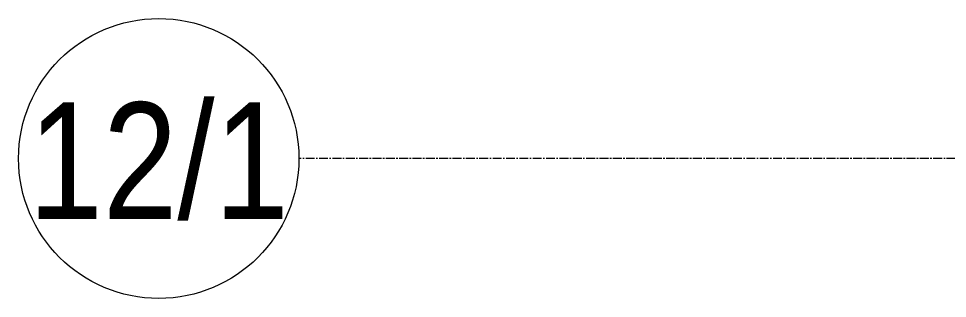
# Model space of a CAD drawing. Header units: millimetres. Extents: x -24360 to 609566, y -391049 to 148426.
# Drawn here: x 250165 to 252153, y -167950 to -167350 of the extents above; entities that cross this region are included whole.
import ezdxf
from ezdxf.enums import TextEntityAlignment as Align

# ---------------------------------------------------------------- set-up
doc = ezdxf.new("R2010")
doc.units = ezdxf.units.MM
doc.linetypes.add('CENTER2', pattern=[28.575, 19.05, -3.175, 3.175, -3.175])
doc.layers.add('АР_Оси_РД_100', color=7, linetype='Continuous', lineweight=0, true_color=0x525252)
doc.styles.add('style1', font='ARIALN.TTF')
doc.styles.add('ккк', font='isocpeur.ttf', dxfattribs={"width": 0.85, "oblique": 15})

# ---------------------------------------------------------------- blocks, each defined once
blk = doc.blocks.new('A-iden')
at = {"linetype": 'Continuous', "lineweight": 5}
blk.add_circle((0, -4), 3, dxfattribs=at)
at = {"color": 0, "linetype": 'Continuous', "lineweight": 20, "style": 'ккк', "width": 0.85}
blk.add_attdef('ID', text='', height=4, dxfattribs=at).set_placement((0.314, -3.853), align=Align.MIDDLE_CENTER)

msp = doc.modelspace()

# ---------------------------------------------------------------- linework, layer by layer
at = {"layer": 'АР_Оси_РД_100', "linetype": 'CENTER2'}
msp.add_line((262000, -167650), (250765, -167650), dxfattribs=at)

# ---------------------------------------------------------------- block references
at = {"layer": 'АР_Оси_РД_100'}
ref = msp.add_blockref('A-iden', (250465, -167250), dxfattribs=dict(at, xscale=100, yscale=100, zscale=100))
ref.add_attrib('ID', '12/1', dxfattribs={"layer": '0', "linetype": 'Continuous', "height": 250, "style": 'style1'}).set_placement((250465, -167650), align=Align.MIDDLE)

doc.saveas('drawing.dxf')
